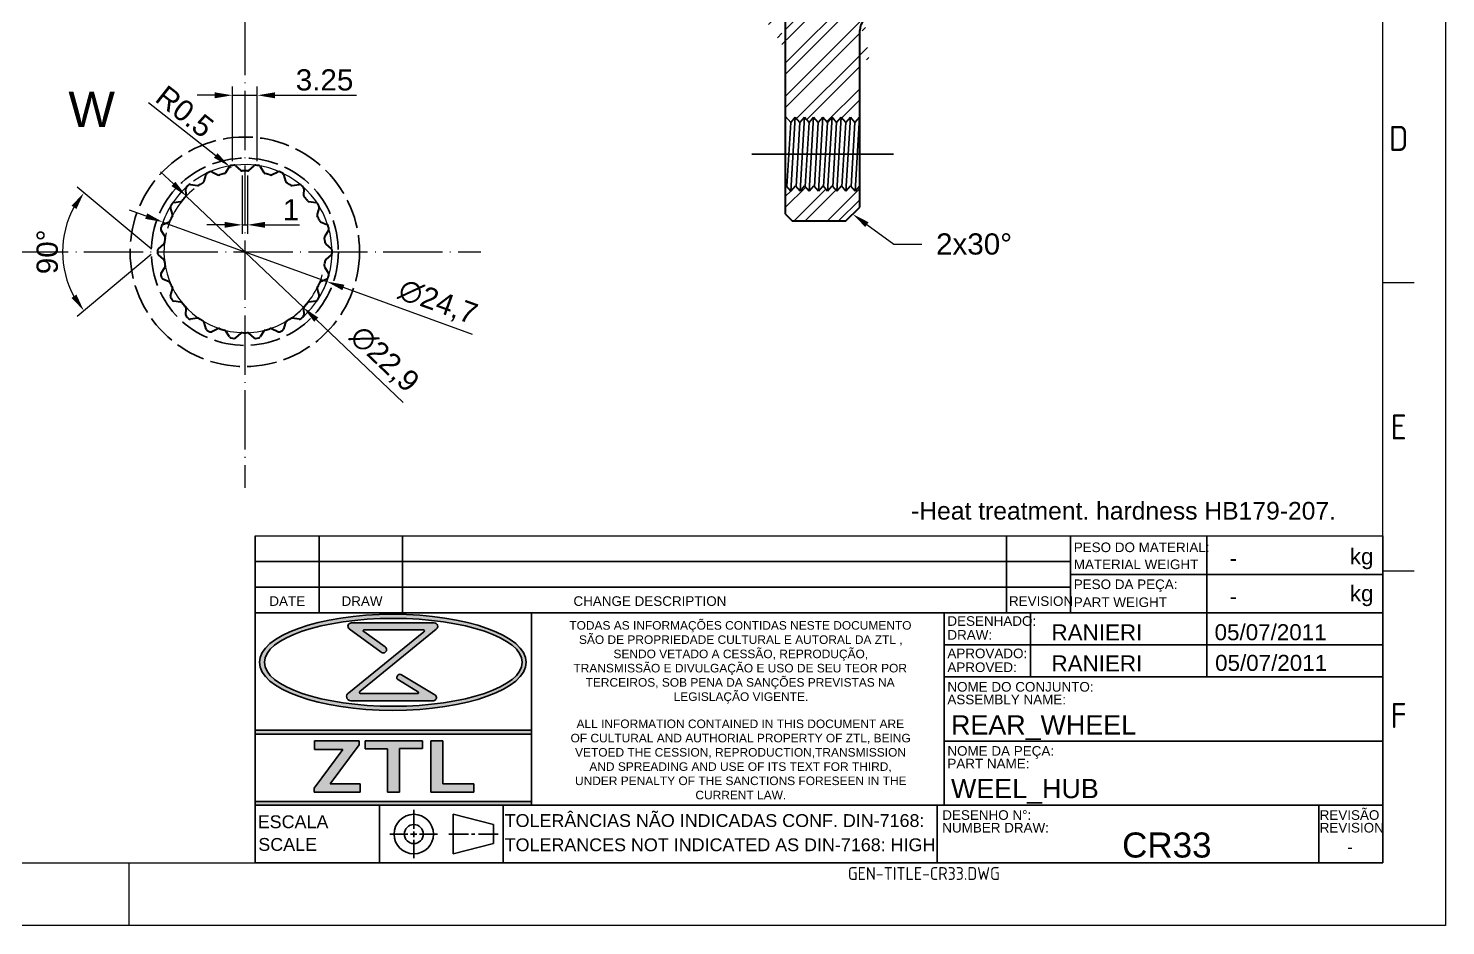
# Model space of a CAD drawing. Header units: millimetres. Extents: x 2626 to 2999, y 1108 to 1371.
# Drawn here: x 2798.1 to 2998.8, y 1107.7 to 1234.7 of the extents above; entities that cross this region are included whole.
import ezdxf
from ezdxf import colors
from ezdxf.entities.mleader import LeaderData, LeaderLine
from ezdxf.enums import TextEntityAlignment as Align
from ezdxf.math import Vec2, Vec3

# ---------------------------------------------------------------- set-up
doc = ezdxf.new("R2010")
doc.units = ezdxf.units.MM
for name, pattern in [('ACAD_ISO02W100', [15, 12, -3]), ('ACAD_ISO04W100', [30, 24, -3, 0, -3]), ('ACAD_ISO05W100', [33, 24, -3, 0, -3, 0, -3])]:
    doc.linetypes.add(name, pattern=pattern)
for name, color, linetype, lineweight in [('AM_0', 7, 'Continuous', 40), ('AM_4', 1, 'ACAD_ISO04W100', 25), ('AM_5', 3, 'Continuous', 25), ('AM_7', 4, 'Continuous', 35), ('AM_8', 40, 'ACAD_ISO02W100', 35), ('AM_BOR', 2, 'ACAD_ISO05W100', 35)]:
    doc.layers.add(name, color=color, linetype=linetype, lineweight=lineweight)
doc.styles.add('ACISOTS', font='isocp.shx', dxfattribs={"height": 1})
doc.styles.get("Standard").update_dxf_attribs({"font": 'arial.ttf'})
doc.dimstyles.new('ISO-25', dxfattribs={"dimtxt": 3, "dimasz": 2.5, "dimexe": 1.25, "dimexo": 0.625, "dimtad": 1, "dimtxsty": 'Standard', "dimcen": 2.5, "dimadec": 0, "dimazin": 0, "dimtfac": 1, "dimtmove": 0, "dimatfit": 3, "dimfxl": 1, "dimarcsym": 0})

# ---------------------------------------------------------------- blocks, each defined once
blk = doc.blocks.new('A3 ZTL')
for p, q in [((401.17, 9.78), (401.17, 280.82)), ((19.57, 9.78), (401.17, 9.78))]:
    blk.add_line(p, q)
at = {"layer": 'AM_BOR', "color": 135, "linetype": 'Continuous', "lineweight": 25}
for p, q in [((410.96, 290.61), (410.96, 0)), ((410.96, 0), (0, 0))]:
    blk.add_line(p, q, dxfattribs=at)
at = {"layer": 'AM_BOR', "color": 135, "lineweight": 25}
for p, q in [((406.07, 100.29), (401.17, 100.29)), ((406.07, 55.28), (401.17, 55.28)), ((205.48, 9.78), (205.48, 0))]:
    blk.add_line(p, q, dxfattribs=at)
at = {"layer": 'AM_BOR', "color": 135, "lineweight": 25, "style": 'ACISOTS'}
for s, p in [('D', (403.62, 122.8)), ('E', (403.62, 77.79)), ('F', (403.62, 32.78))]:
    blk.add_text(s, height=3.91, dxfattribs=at).set_placement(p, align=Align.MIDDLE)
blk = doc.blocks.new('*D36')
at = {"layer": 'AM_5', "color": 0, "lineweight": -2}
for p, q in [((2815.17, 1224.21), (2824.67, 1216.71)), ((2826.87, 1214.97), (2826.63, 1215.16))]:
    blk.add_line(p, q, dxfattribs=at)
at = {"layer": 'AM_5', "color": 0}
blk.add_solid([(2824.93, 1217.03), (2824.41, 1216.38), (2826.63, 1215.16)], dxfattribs=at)
at = {"layer": 'Defpoints', "color": 0}
for p in [(2826.63, 1215.16), (2826.87, 1214.97)]:
    blk.add_point(p, dxfattribs=at)
at = {"layer": 'AM_5', "color": 0, "insert": (2820.28, 1222.92), "char_height": 3, "attachment_point": 5, "rotation": 321.7106}
blk.add_mtext('R0.5', dxfattribs=at)
blk = doc.blocks.new('*D37')
at = {"layer": 'AM_5', "color": 0, "lineweight": -2}
for p, q in [((2828.42, 1213.89), (2828.42, 1205.64)), ((2829.16, 1213.89), (2829.16, 1205.64)), ((2825.92, 1206.89), (2823.42, 1206.89)), ((2828.42, 1206.89), (2829.16, 1206.89)), ((2831.66, 1206.89), (2836.51, 1206.89))]:
    blk.add_line(p, q, dxfattribs=at)
at = {"layer": 'AM_5', "color": 0}
for points in [[(2825.92, 1207.31), (2825.92, 1206.47), (2828.42, 1206.89)], [(2831.66, 1207.31), (2831.66, 1206.47), (2829.16, 1206.89)]]:
    blk.add_solid(points, dxfattribs=at)
at = {"layer": 'Defpoints', "color": 0}
for p in [(2828.42, 1214.52), (2829.16, 1214.52), (2829.16, 1206.89)]:
    blk.add_point(p, dxfattribs=at)
at = {"layer": 'AM_5', "color": 0, "insert": (2835.33, 1209.02), "char_height": 3, "attachment_point": 5}
blk.add_mtext('1', dxfattribs=at)
blk = doc.blocks.new('*D38')
at = {"layer": 'AM_5', "color": 0, "lineweight": -2}
for p, q in [((2827.03, 1215.92), (2827.03, 1226.48)), ((2830.55, 1215.92), (2830.55, 1226.48)), ((2824.53, 1225.23), (2822.03, 1225.23)), ((2827.03, 1225.23), (2830.55, 1225.23)), ((2833.05, 1225.23), (2844.61, 1225.23))]:
    blk.add_line(p, q, dxfattribs=at)
at = {"layer": 'AM_5', "color": 0}
for points in [[(2824.53, 1225.65), (2824.53, 1224.81), (2827.03, 1225.23)], [(2833.05, 1225.65), (2833.05, 1224.81), (2830.55, 1225.23)]]:
    blk.add_solid(points, dxfattribs=at)
at = {"layer": 'Defpoints', "color": 0}
for p in [(2830.55, 1225.23), (2827.03, 1215.3), (2830.55, 1215.3)]:
    blk.add_point(p, dxfattribs=at)
at = {"layer": 'AM_5', "color": 0, "insert": (2840.08, 1227.39), "char_height": 3, "attachment_point": 5}
blk.add_mtext('3.25', dxfattribs=at)
blk = doc.blocks.new('*D39')
at = {"layer": 'AM_5', "color": 0, "lineweight": -2}
for p, q in [((2815.54, 1203.48), (2805.04, 1212.23)), ((2815.54, 1202.67), (2805.04, 1193.92))]:
    blk.add_line(p, q, dxfattribs=at)
blk.add_arc((2816.02, 1203.07), 13.05, 151.1632, 208.8368, dxfattribs=at)
at = {"layer": 'AM_5', "color": 0}
for points in [[(2804.25, 1209.6), (2804.94, 1209.13), (2806, 1211.43)], [(2804.94, 1197.02), (2804.25, 1196.55), (2806, 1194.72)]]:
    blk.add_solid(points, dxfattribs=at)
at = {"layer": 'Defpoints', "color": 0}
for p in [(2803.32, 1206.07), (2816.55, 1203.51), (2816.55, 1202.64), (2817.3, 1204.14), (2817.3, 1202.01)]:
    blk.add_point(p, dxfattribs=at)
at = {"layer": 'AM_5', "color": 0, "insert": (2800.82, 1203.07), "char_height": 3, "attachment_point": 5, "rotation": 90}
blk.add_mtext('90%%d', dxfattribs=at)
blk = doc.blocks.new('*D40')
at = {"layer": 'AM_5', "color": 0, "lineweight": -2}
for p, q in [((2814.83, 1208.13), (2812.47, 1208.98)), ((2817.18, 1207.28), (2840.4, 1198.87)), ((2861.04, 1191.39), (2842.75, 1198.02))]:
    blk.add_line(p, q, dxfattribs=at)
blk.add_arc((2828.79, 1203.07), 12.35, 334.2912, 125.9364, dxfattribs=at)
at = {"layer": 'AM_5', "color": 0}
for points in [[(2814.97, 1208.52), (2814.68, 1207.74), (2817.18, 1207.28)], [(2842.89, 1198.41), (2842.61, 1197.63), (2840.4, 1198.87)]]:
    blk.add_solid(points, dxfattribs=at)
at = {"layer": 'Defpoints', "color": 0}
for p in [(2817.18, 1207.28), (2840.4, 1198.87)]:
    blk.add_point(p, dxfattribs=at)
at = {"layer": 'AM_5', "color": 0, "insert": (2856.09, 1195.82), "char_height": 3, "attachment_point": 5, "rotation": 340.0904}
blk.add_mtext('∅24,7', dxfattribs=at)
blk = doc.blocks.new('*D41')
at = {"layer": 'AM_5', "color": 0, "lineweight": -2}
for p, q in [((2818.68, 1212.68), (2816.86, 1214.41)), ((2820.49, 1210.96), (2837.09, 1195.19)), ((2851.23, 1181.75), (2838.9, 1193.47))]:
    blk.add_line(p, q, dxfattribs=at)
blk.add_arc((2828.79, 1203.07), 11.45, 166.308, 322.7191, dxfattribs=at)
at = {"layer": 'AM_5', "color": 0}
for points in [[(2818.96, 1212.99), (2818.39, 1212.38), (2820.49, 1210.96)], [(2839.19, 1193.77), (2838.61, 1193.16), (2837.09, 1195.19)]]:
    blk.add_solid(points, dxfattribs=at)
at = {"layer": 'Defpoints', "color": 0}
for p in [(2820.49, 1210.96), (2837.09, 1195.19)]:
    blk.add_point(p, dxfattribs=at)
at = {"layer": 'AM_5', "color": 0, "insert": (2848.47, 1187.79), "char_height": 3, "attachment_point": 5, "rotation": 316.4641}
blk.add_mtext('∅22,9', dxfattribs=at)
blk = doc.blocks.new('*D43')
at = {"layer": 'AM_5', "color": 0, "lineweight": -2}
blk.add_line((2692.8, 1225.54), (2683.52, 1216.25), dxfattribs=at)
blk.add_arc((2733.17, 1265.9), 68.97, 182.077, 222.923, dxfattribs=at)
at = {"layer": 'AM_5', "color": 0}
for points in [[(2663.83, 1263.39), (2664.66, 1263.41), (2664.2, 1265.9)], [(2682.96, 1219.22), (2682.36, 1218.64), (2684.4, 1217.13)]]:
    blk.add_solid(points, dxfattribs=at)
at = {"layer": 'Defpoints', "color": 0}
for p in [(2662.94, 1265.9), (2974.32, 1265.9), (2666.55, 1248.05), (2703.79, 1236.53), (2693.24, 1225.98)]:
    blk.add_point(p, dxfattribs=at)
at = {"layer": 'AM_5', "color": 0, "insert": (2671.44, 1240.33), "char_height": 3, "attachment_point": 5, "rotation": 292.5}
blk.add_mtext('45°', dxfattribs=at)
blk = doc.blocks.new('*D44')
at = {"layer": 'AM_5', "color": 0, "lineweight": -2}
for p, q in [((2662.31, 1265.9), (2653.08, 1265.9)), ((2733.17, 1191.14), (2733.17, 1185.82))]:
    blk.add_line(p, q, dxfattribs=at)
blk.add_arc((2733.17, 1265.9), 78.83, 181.8171, 268.1829, dxfattribs=at)
at = {"layer": 'AM_5', "color": 0}
for points in [[(2653.96, 1263.39), (2654.79, 1263.41), (2654.33, 1265.9)], [(2730.67, 1187.52), (2730.66, 1186.69), (2733.17, 1187.07)]]:
    blk.add_solid(points, dxfattribs=at)
at = {"layer": 'Defpoints', "color": 0}
for p in [(2733.17, 1340.04), (2662.94, 1265.9), (2974.32, 1265.9), (2664.9, 1226.48), (2733.17, 1191.76)]:
    blk.add_point(p, dxfattribs=at)
at = {"layer": 'AM_5', "color": 0, "insert": (2678.95, 1211.68), "char_height": 3, "attachment_point": 5, "rotation": 315}
blk.add_mtext('90°', dxfattribs=at)

msp = doc.modelspace()

# ---------------------------------------------------------------- hatches: boundary and pattern name
at = {"linetype": 'Continuous'}
h = msp.add_hatch(color=0, dxfattribs=at)
h.paths.add_polyline_path([(2869.402, 1135.355), (2830.246, 1135.355), (2830.246, 1134.807), (2869.402, 1134.807)])
h.paths.add_polyline_path([(2869.402, 1125.284), (2830.246, 1125.284), (2830.246, 1124.736), (2869.402, 1124.736)])
at = {"layer": 'AM_7'}
h = msp.add_hatch(dxfattribs=at)
h.set_pattern_fill('ANSI32', color=256, scale=0.35, style=0)
h.set_pattern_definition([(45, (-535.6003, 0), (-2.3573172, 2.3573172), []), (45, (-534.0288, 0), (-2.3573172, 2.3573172), [])])
h.paths.add_polyline_path([(2915.868, 1322.401), (2913.868, 1324.401), (2906.368, 1324.401), (2905.368, 1323.401), (2905.368, 1317.517), (2905.468, 1317.401), (2906.118, 1318.151), (2906.768, 1317.401), (2907.418, 1318.151), (2908.068, 1317.401), (2908.718, 1318.151), (2909.368, 1317.401), (2910.018, 1318.151), (2910.668, 1317.401), (2911.318, 1318.151), (2911.968, 1317.401), (2912.618, 1318.151), (2913.268, 1317.401), (2913.918, 1318.151), (2914.568, 1317.401), (2915.218, 1318.151), (2915.729, 1317.562), (2915.868, 1317.722)])
h.paths.add_polyline_path([(2915.868, 1312.001), (2915.704, 1311.812), (2915.193, 1312.401), (2914.543, 1311.651), (2913.893, 1312.401), (2913.243, 1311.651), (2912.593, 1312.401), (2911.943, 1311.651), (2911.293, 1312.401), (2910.643, 1311.651), (2909.993, 1312.401), (2909.343, 1311.651), (2908.693, 1312.401), (2908.043, 1311.651), (2907.393, 1312.401), (2906.743, 1311.651), (2906.093, 1312.401), (2905.368, 1311.565), (2905.368, 1295.134, -0.5479046), (2904.657, 1294.681), (2900.094, 1296.796), (2899.868, 1296.651), (2899.868, 1291.401, -0.4142136), (2899.368, 1290.901), (2899.368, 1285.901, -0.4142136), (2896.868, 1283.401), (2869.368, 1283.401), (2868.868, 1282.901), (2868.868, 1282.151), (2871.868, 1279.151), (2874.068, 1279.151, -0.1041293), (2874.368, 1278.851), (2875.868, 1277.351), (2912.868, 1277.351), (2913.868, 1278.351), (2913.868, 1287.651, -0.4142136), (2914.868, 1288.651), (2919.368, 1288.651), (2929.395, 1290.322), (2931.368, 1292.651), (2931.368, 1293.901), (2930.368, 1294.901), (2921.368, 1294.901, -0.4142136), (2920.868, 1295.401), (2917.868, 1295.401, -0.4142136), (2915.868, 1297.401)])
edge = h.paths.add_edge_path()
edge.add_line((2913.868, 1253.451), (2912.868, 1254.451))
edge.add_line((2912.868, 1254.451), (2875.868, 1254.451))
edge.add_line((2875.868, 1254.451), (2874.368, 1252.951))
edge.add_arc((2873.505, 1253.514), 1.03, 303.1105, 326.8895, ccw=False)
edge.add_line((2874.068, 1252.651), (2871.868, 1252.651))
edge.add_line((2871.868, 1252.651), (2868.868, 1249.651))
edge.add_line((2868.868, 1249.651), (2868.868, 1248.901))
edge.add_line((2868.868, 1248.901), (2869.368, 1248.401))
edge.add_line((2869.368, 1248.401), (2895.226, 1248.401))
edge.add_ellipse((2900.956, 1240.634), major_axis=(0, -10.499), ratio=0.8111111, start_angle=31.20215, end_angle=222.28534, ccw=False)
edge.add_line((2905.368, 1231.653), (2905.368, 1222.238))
edge.add_line((2905.368, 1222.238), (2906.093, 1221.401))
edge.add_line((2906.093, 1221.401), (2906.743, 1222.151))
edge.add_line((2906.743, 1222.151), (2907.393, 1221.401))
edge.add_line((2907.393, 1221.401), (2908.043, 1222.151))
edge.add_line((2908.043, 1222.151), (2908.693, 1221.401))
edge.add_line((2908.693, 1221.401), (2909.343, 1222.151))
edge.add_line((2909.343, 1222.151), (2909.993, 1221.401))
edge.add_line((2909.993, 1221.401), (2910.643, 1222.151))
edge.add_line((2910.643, 1222.151), (2911.293, 1221.401))
edge.add_line((2911.293, 1221.401), (2911.943, 1222.151))
edge.add_line((2911.943, 1222.151), (2912.593, 1221.401))
edge.add_line((2912.593, 1221.401), (2913.243, 1222.151))
edge.add_line((2913.243, 1222.151), (2913.893, 1221.401))
edge.add_line((2913.893, 1221.401), (2914.543, 1222.151))
edge.add_line((2914.543, 1222.151), (2915.193, 1221.401))
edge.add_line((2915.193, 1221.401), (2915.868, 1222.18))
edge.add_line((2915.868, 1222.18), (2915.868, 1230.591))
edge.add_ellipse((2921.368, 1236.901), major_axis=(-10.499, 0), ratio=0.7055556, start_angle=302.46743, end_angle=418.40968, ccw=False)
edge.add_line((2915.731, 1243.151), (2914.868, 1243.151))
edge.add_arc((2914.868, 1244.151), 1, 180, 270, ccw=False)
edge.add_line((2913.868, 1244.151), (2913.868, 1253.451))
edge = h.paths.add_edge_path(flags=17)
edge.add_ellipse((2900.956, 1240.634), major_axis=(0, -10.499), ratio=0.8111111, start_angle=31.20215, end_angle=222.28534)
edge.add_line((2895.226, 1248.401), (2896.868, 1248.401))
edge.add_arc((2896.868, 1245.901), 2.5, 0, 90, ccw=False)
edge.add_line((2899.368, 1245.901), (2899.368, 1240.901))
edge.add_arc((2899.368, 1240.401), 0.5, 0, 90, ccw=False)
edge.add_line((2899.868, 1240.401), (2899.868, 1235.151))
edge.add_line((2899.868, 1235.151), (2900.094, 1235.006))
edge.add_line((2900.094, 1235.006), (2904.657, 1237.122))
edge.add_arc((2904.868, 1236.668), 0.5, 0, 114.87415, ccw=False)
edge.add_line((2905.368, 1236.668), (2905.368, 1231.653))
edge = h.paths.add_edge_path()
edge.add_line((2929.395, 1241.48), (2919.368, 1243.151))
edge.add_line((2919.368, 1243.151), (2915.731, 1243.151))
edge.add_ellipse((2921.368, 1236.901), major_axis=(-10.499, 0), ratio=0.7055556, start_angle=302.46743, end_angle=418.40968)
edge.add_line((2915.868, 1230.591), (2915.868, 1234.401))
edge.add_arc((2917.868, 1234.401), 2, 90, 180, ccw=False)
edge.add_line((2917.868, 1236.401), (2920.868, 1236.401))
edge.add_arc((2921.368, 1236.401), 0.5, 90, 180, ccw=False)
edge.add_line((2921.368, 1236.901), (2930.368, 1236.901))
edge.add_line((2930.368, 1236.901), (2931.368, 1237.901))
edge.add_line((2931.368, 1237.901), (2931.368, 1239.151))
edge.add_line((2931.368, 1239.151), (2929.395, 1241.48))
h.paths.add_polyline_path([(2915.868, 1209.401), (2915.868, 1212.401), (2915.218, 1211.651), (2914.568, 1212.401), (2913.918, 1211.651), (2913.268, 1212.401), (2912.618, 1211.651), (2911.968, 1212.401), (2911.318, 1211.651), (2910.668, 1212.401), (2910.018, 1211.651), (2909.368, 1212.401), (2908.718, 1211.651), (2908.068, 1212.401), (2907.418, 1211.651), (2906.768, 1212.401), (2906.118, 1211.651), (2905.468, 1212.401), (2905.368, 1212.286), (2905.368, 1208.401), (2906.368, 1207.401), (2913.868, 1207.401)])
at = {"layer": 'AM_8', "linetype": 'Continuous'}
h = msp.add_hatch(color=0, dxfattribs=at)
edge = h.paths.add_edge_path()
edge.add_ellipse((2849.754, 1144.963), major_axis=(18.891, 0), ratio=0.3599074, start_angle=191.45916, end_angle=452.8175)
edge.add_ellipse((2849.754, 1144.963), major_axis=(18.891, 0), ratio=0.3599074, start_angle=92.8175, end_angle=191.45916)
edge = h.paths.add_edge_path(flags=16)
edge.add_ellipse((2849.813, 1144.963), major_axis=(18.25, 0), ratio=0.3406642, start_angle=93.06698, end_angle=371.45916)
edge.add_ellipse((2849.813, 1144.963), major_axis=(18.25, 0), ratio=0.3406642, start_angle=11.45916, end_angle=93.06698)
h = msp.add_hatch(color=0, dxfattribs=at)
edge = h.paths.add_edge_path()
edge.add_line((2854.157, 1149.271), (2843.523, 1140.659))
edge.add_arc((2843.807, 1140.129), 0.601, 118.14094, 270)
edge.add_line((2843.807, 1139.528), (2855.501, 1139.528))
edge.add_arc((2855.486, 1139.971), 0.443, 271.96853, 418.91083)
edge.add_line((2855.715, 1140.35), (2850.979, 1143.206))
edge.add_arc((2850.755, 1142.838), 0.431, 58.66819, 238.80525)
edge.add_line((2850.532, 1142.469), (2853.361, 1140.756))
edge.add_arc((2853.298, 1140.667), 0.109, -90, 54.65447, ccw=False)
edge.add_line((2853.298, 1140.559), (2845.148, 1140.559))
edge.add_arc((2845.172, 1140.708), 0.151, 129.23635, 260.82262, ccw=False)
edge.add_line((2845.076, 1140.825), (2855.903, 1149.667))
edge.add_arc((2855.62, 1150.055), 0.48, 306.0702, 450)
edge.add_line((2855.62, 1150.535), (2843.88, 1150.535))
edge.add_arc((2843.862, 1150.07), 0.465, 87.72721, 233.74708)
edge.add_line((2843.587, 1149.695), (2848.096, 1146.388))
edge.add_arc((2848.387, 1146.767), 0.478, 232.47139, 414.7334)
edge.add_line((2848.663, 1147.157), (2845.625, 1149.306))
edge.add_arc((2845.685, 1149.422), 0.131, 90, 242.52347, ccw=False)
edge.add_line((2845.685, 1149.552), (2854.082, 1149.552))
edge.add_arc((2854.056, 1149.395), 0.16, -50.99642, 80.76554, ccw=False)
for points in [[(2838.593, 1127.142), (2838.593, 1126.598), (2845.121, 1126.598), (2845.121, 1127.746), (2840.89, 1127.746), (2845, 1133.305), (2845, 1133.848), (2838.653, 1133.848), (2838.653, 1132.64), (2842.673, 1132.64)], [(2845.846, 1132.7), (2848.99, 1132.7), (2848.99, 1126.598), (2850.712, 1126.598), (2850.712, 1132.761), (2853.946, 1132.761), (2853.946, 1133.848), (2845.846, 1133.848)], [(2861.2, 1126.568), (2861.2, 1127.746), (2856.817, 1127.746), (2856.817, 1133.848), (2855.125, 1133.848), (2855.125, 1126.568)]]:
    msp.add_hatch(color=0, dxfattribs=at).paths.add_polyline_path(points)

# ---------------------------------------------------------------- linework, layer by layer
at = {"linetype": 'Continuous'}
msp.add_line((2830.246, 1162.851), (2989.966, 1162.851), dxfattribs=at)
at = {"layer": 'AM_0'}
for p, q in [((2905.368, 1208.401), (2905.368, 1236.668)), ((2915.868, 1209.401), (2915.868, 1234.401)), ((2824.101, 1214.391), (2824.987, 1213.966)), ((2826.098, 1214.292), (2826.613, 1215.128)), ((2827.479, 1215.253), (2828.209, 1214.596)), ((2829.367, 1214.596), (2830.097, 1215.253)), ((2830.963, 1215.128), (2831.478, 1214.292)), ((2832.589, 1213.966), (2833.475, 1214.391)), ((2821.103, 1212.612), (2822.072, 1212.454)), ((2823.046, 1213.08), (2823.305, 1214.027)), ((2834.271, 1214.027), (2834.53, 1213.08)), ((2835.504, 1212.454), (2836.473, 1212.612)), ((2820.46, 1211.057), (2820.442, 1212.039)), ((2837.134, 1212.039), (2837.116, 1211.057)), ((2818.549, 1208.387), (2818.254, 1209.324)), ((2818.727, 1210.06), (2819.702, 1210.182)), ((2837.874, 1210.182), (2838.849, 1210.06)), ((2839.322, 1209.324), (2839.027, 1208.387)), ((2905.368, 1208.401), (2906.368, 1207.401)), ((2913.868, 1207.401), (2915.868, 1209.401)), ((2817.167, 1206.943), (2818.068, 1207.334)), ((2839.508, 1207.334), (2840.409, 1206.943)), ((2913.868, 1207.401), (2906.368, 1207.401)), ((2817.467, 1205.287), (2816.92, 1206.103)), ((2840.656, 1206.103), (2840.109, 1205.287)), ((2816.548, 1203.512), (2817.302, 1204.141)), ((2817.302, 1202.008), (2816.548, 1202.637)), ((2840.274, 1204.141), (2841.028, 1203.512)), ((2841.028, 1202.637), (2840.274, 1202.008)), ((2816.92, 1200.046), (2817.467, 1200.862)), ((2840.109, 1200.862), (2840.656, 1200.046)), ((2818.068, 1198.815), (2817.167, 1199.206)), ((2840.409, 1199.206), (2839.508, 1198.815)), ((2818.254, 1196.825), (2818.549, 1197.762)), ((2839.027, 1197.762), (2839.322, 1196.825)), ((2819.702, 1195.968), (2818.727, 1196.089)), ((2820.442, 1194.111), (2820.46, 1195.093)), ((2837.116, 1195.093), (2837.134, 1194.111)), ((2838.849, 1196.089), (2837.874, 1195.968)), ((2822.072, 1193.696), (2821.103, 1193.538)), ((2823.305, 1192.122), (2823.046, 1193.07)), ((2834.53, 1193.07), (2834.271, 1192.122)), ((2836.473, 1193.538), (2835.504, 1193.696)), ((2824.987, 1192.184), (2824.101, 1191.759)), ((2826.613, 1191.021), (2826.098, 1191.857)), ((2828.209, 1191.554), (2827.479, 1190.897)), ((2830.097, 1190.897), (2829.367, 1191.554)), ((2831.478, 1191.857), (2830.963, 1191.021)), ((2833.475, 1191.759), (2832.589, 1192.184))]:
    msp.add_line(p, q, dxfattribs=at)
for centre, radius, start, end in [((2917.868, 1234.401), 2, 90, 180), ((2828.788, 1203.075), 12.35, 113.56061, 115.5303), ((2823.971, 1214.12), 0.3, 64.37642, 113.56061), ((2826.868, 1214.971), 0.3, 99.16666, 148.35085), ((2828.788, 1203.075), 12.35, 97.19697, 99.16666), ((2827.278, 1215.03), 0.3, 48.01279, 97.19697), ((2828.41, 1214.819), 0.3, 228.01279, 271.84411), ((2828.788, 1203.075), 11.45, 88.15589, 91.84411), ((2829.166, 1214.819), 0.3, 268.15589, 311.98721), ((2830.298, 1215.03), 0.3, 82.80303, 131.98721), ((2828.788, 1203.075), 12.35, 80.83334, 82.80303), ((2830.708, 1214.971), 0.3, 31.64915, 80.83334), ((2833.605, 1214.12), 0.3, 66.43939, 115.62358), ((2828.788, 1203.075), 12.35, 64.4697, 66.43939), ((2828.788, 1203.075), 12.35, 129.92425, 131.89394), ((2821.055, 1212.316), 0.3, 80.74006, 129.92425), ((2822.121, 1212.75), 0.3, 260.74006, 304.57138), ((2828.788, 1203.075), 11.45, 120.88316, 124.57138), ((2822.757, 1213.159), 0.3, 300.88316, 344.71449), ((2823.595, 1213.948), 0.3, 115.5303, 164.71449), ((2825.117, 1214.236), 0.3, 244.37642, 288.20775), ((2828.788, 1203.075), 11.45, 104.51953, 108.20775), ((2825.842, 1214.449), 0.3, 284.51953, 328.35085), ((2831.734, 1214.449), 0.3, 211.64915, 255.48047), ((2828.788, 1203.075), 11.45, 71.79225, 75.48047), ((2832.459, 1214.236), 0.3, 251.79225, 295.62358), ((2833.981, 1213.948), 0.3, 15.28551, 64.4697), ((2834.819, 1213.159), 0.3, 195.28551, 239.11684), ((2828.788, 1203.075), 11.45, 55.42862, 59.11684), ((2835.455, 1212.75), 0.3, 235.42862, 279.25994), ((2836.521, 1212.316), 0.3, 50.07575, 99.25994), ((2828.788, 1203.075), 12.35, 48.10606, 50.07575), ((2828.788, 1203.075), 11.45, 137.2468, 140.93502), ((2820.16, 1211.051), 0.3, 317.2468, 1.07812), ((2820.742, 1212.045), 0.3, 131.89394, 181.07812), ((2836.834, 1212.045), 0.3, 358.92188, 48.10606), ((2837.416, 1211.051), 0.3, 178.92188, 222.7532), ((2828.788, 1203.075), 11.45, 39.06498, 42.7532), ((2818.54, 1209.414), 0.3, 148.25757, 197.44176), ((2828.788, 1203.075), 12.35, 146.28788, 148.25757), ((2818.764, 1209.763), 0.3, 97.1037, 146.28788), ((2818.262, 1208.297), 0.3, 333.61044, 17.44176), ((2819.665, 1210.48), 0.3, 277.1037, 320.93502), ((2837.911, 1210.48), 0.3, 219.06498, 262.8963), ((2838.812, 1209.763), 0.3, 33.71212, 82.8963), ((2839.314, 1208.297), 0.3, 162.55824, 206.38956), ((2828.788, 1203.075), 12.35, 31.74243, 33.71212), ((2839.036, 1209.414), 0.3, 342.55824, 31.74243), ((2817.169, 1206.27), 0.3, 164.62121, 213.80539), ((2828.788, 1203.075), 12.35, 162.65152, 164.62121), ((2817.286, 1206.668), 0.3, 113.46733, 162.65152), ((2817.948, 1207.609), 0.3, 293.46733, 337.29865), ((2828.788, 1203.075), 11.45, 153.61044, 157.29865), ((2828.788, 1203.075), 11.45, 22.70135, 26.38956), ((2839.628, 1207.609), 0.3, 202.70135, 246.53267), ((2840.29, 1206.668), 0.3, 17.34848, 66.53267), ((2828.788, 1203.075), 12.35, 15.37879, 17.34848), ((2840.407, 1206.27), 0.3, 326.19461, 15.37879), ((2817.11, 1204.372), 0.3, 309.83097, 353.66229), ((2828.788, 1203.075), 11.45, 169.97407, 173.66229), ((2817.217, 1205.12), 0.3, 349.97407, 33.80539), ((2840.359, 1205.12), 0.3, 146.19461, 190.02593), ((2828.788, 1203.075), 11.45, 6.33771, 10.02593), ((2840.466, 1204.372), 0.3, 186.33771, 230.16903), ((2828.788, 1203.075), 12.35, 179.01516, 180.98484), ((2816.74, 1203.282), 0.3, 129.83097, 179.01516), ((2816.74, 1202.868), 0.3, 180.98484, 230.16903), ((2840.836, 1203.282), 0.3, 0.98484, 50.16903), ((2840.836, 1202.868), 0.3, 309.83097, 359.01516), ((2828.788, 1203.075), 12.35, 359.01516, 0.98484), ((2817.11, 1201.778), 0.3, 6.33771, 50.16903), ((2828.788, 1203.075), 11.45, 186.33771, 190.02593), ((2817.217, 1201.029), 0.3, 326.19461, 10.02593), ((2840.359, 1201.029), 0.3, 169.97407, 213.80539), ((2828.788, 1203.075), 11.45, 349.97407, 353.66229), ((2840.466, 1201.778), 0.3, 129.83097, 173.66229), ((2817.169, 1199.879), 0.3, 146.19461, 195.37879), ((2828.788, 1203.075), 12.35, 195.37879, 197.34848), ((2817.286, 1199.482), 0.3, 197.34848, 246.53267), ((2817.948, 1198.54), 0.3, 22.70135, 66.53267), ((2828.788, 1203.075), 11.45, 202.70135, 206.38956), ((2828.788, 1203.075), 11.45, 333.61044, 337.29865), ((2839.628, 1198.54), 0.3, 113.46733, 157.29865), ((2840.29, 1199.482), 0.3, 293.46733, 342.65152), ((2828.788, 1203.075), 12.35, 342.65152, 344.62121), ((2840.407, 1199.879), 0.3, 344.62121, 33.80539), ((2818.54, 1196.735), 0.3, 162.55824, 211.74243), ((2828.788, 1203.075), 12.35, 211.74243, 213.71212), ((2818.262, 1197.852), 0.3, 342.55824, 26.38956), ((2839.314, 1197.852), 0.3, 153.61044, 197.44176), ((2828.788, 1203.075), 12.35, 326.28788, 328.25757), ((2839.036, 1196.735), 0.3, 328.25757, 17.44176), ((2818.764, 1196.387), 0.3, 213.71212, 262.8963), ((2819.665, 1195.67), 0.3, 39.06498, 82.8963), ((2828.788, 1203.075), 11.45, 219.06498, 222.7532), ((2820.16, 1195.098), 0.3, 358.92188, 42.7532), ((2837.416, 1195.098), 0.3, 137.2468, 181.07812), ((2828.788, 1203.075), 11.45, 317.2468, 320.93502), ((2837.911, 1195.67), 0.3, 97.1037, 140.93502), ((2838.812, 1196.387), 0.3, 277.1037, 326.28788), ((2820.742, 1194.105), 0.3, 178.92188, 228.10606), ((2828.788, 1203.075), 12.35, 228.10606, 230.07575), ((2821.055, 1193.834), 0.3, 230.07575, 279.25994), ((2822.121, 1193.4), 0.3, 55.42862, 99.25994), ((2828.788, 1203.075), 11.45, 235.42862, 239.11684), ((2822.757, 1192.991), 0.3, 15.28551, 59.11684), ((2834.819, 1192.991), 0.3, 120.88316, 164.71449), ((2828.788, 1203.075), 11.45, 300.88316, 304.57138), ((2835.455, 1193.4), 0.3, 80.74006, 124.57138), ((2836.521, 1193.834), 0.3, 260.74006, 309.92425), ((2828.788, 1203.075), 12.35, 309.92425, 311.89394), ((2836.834, 1194.105), 0.3, 311.89394, 1.07812), ((2823.595, 1192.201), 0.3, 195.28551, 244.4697), ((2828.788, 1203.075), 12.35, 244.4697, 246.43939), ((2823.971, 1192.029), 0.3, 246.43939, 295.62358), ((2825.117, 1191.913), 0.3, 71.79225, 115.62358), ((2828.788, 1203.075), 11.45, 251.79225, 255.48047), ((2825.842, 1191.7), 0.3, 31.64915, 75.48047), ((2826.868, 1191.179), 0.3, 211.64915, 260.83334), ((2828.788, 1203.075), 12.35, 260.83334, 262.80303), ((2827.278, 1191.12), 0.3, 262.80303, 311.98721), ((2828.41, 1191.331), 0.3, 88.15589, 131.98721), ((2828.788, 1203.075), 11.45, 268.15589, 271.84411), ((2829.166, 1191.331), 0.3, 48.01279, 91.84411), ((2830.298, 1191.12), 0.3, 228.01279, 277.19697), ((2828.788, 1203.075), 12.35, 277.19697, 279.16666), ((2830.708, 1191.179), 0.3, 279.16666, 328.35085), ((2831.734, 1191.7), 0.3, 104.51953, 148.35085), ((2828.788, 1203.075), 11.45, 284.51953, 288.20775), ((2832.459, 1191.913), 0.3, 64.37642, 108.20775), ((2833.605, 1192.029), 0.3, 244.37642, 293.56061), ((2828.788, 1203.075), 12.35, 293.56061, 295.5303), ((2833.981, 1192.201), 0.3, 295.5303, 344.71449)]:
    msp.add_arc(centre, radius, start, end, dxfattribs=at)
at = {"layer": 'AM_4', "color": 1, "ltscale": 0.35}
msp.add_line((2828.788, 1236.48), (2828.788, 1169.67), dxfattribs=at)
at = {"layer": 'AM_4', "linetype": 'ACAD_ISO04W100', "ltscale": 0.35}
msp.add_line((2795.383, 1203.075), (2862.193, 1203.075), dxfattribs=at)
at = {"layer": 'AM_5'}
msp.add_line((2828.788, 1203.075), (2828.788, 1203.075), dxfattribs=at)
for radius, start, end in [(12.35, 128.83595, 163.18048), (11.45, 128.83595, 163.18048), (11.45, 309.05884, 343.40336), (12.35, 309.05884, 343.40336)]:
    msp.add_arc((2828.788, 1203.075), radius, start, end, dxfattribs=at)
at = {"layer": 'AM_7'}
for p, q in [((2906.093, 1221.401), (2905.368, 1222.238)), ((2906.093, 1221.401), (2905.551, 1212.305)), ((2906.093, 1221.401), (2906.743, 1222.151)), ((2906.743, 1222.151), (2906.118, 1211.651)), ((2906.743, 1222.151), (2907.393, 1221.401)), ((2907.393, 1221.401), (2906.851, 1212.305)), ((2907.393, 1221.401), (2908.043, 1222.151)), ((2908.043, 1222.151), (2907.418, 1211.651)), ((2908.693, 1221.401), (2908.043, 1222.151)), ((2908.693, 1221.401), (2908.151, 1212.305)), ((2908.693, 1221.401), (2909.343, 1222.151)), ((2909.343, 1222.151), (2908.718, 1211.651)), ((2909.993, 1221.401), (2909.343, 1222.151)), ((2909.993, 1221.401), (2909.451, 1212.305)), ((2909.993, 1221.401), (2910.643, 1222.151)), ((2910.643, 1222.151), (2910.018, 1211.651)), ((2911.293, 1221.401), (2910.643, 1222.151)), ((2911.293, 1221.401), (2910.751, 1212.305)), ((2911.293, 1221.401), (2911.943, 1222.151)), ((2911.943, 1222.151), (2911.318, 1211.651)), ((2912.593, 1221.401), (2911.943, 1222.151)), ((2912.593, 1221.401), (2912.051, 1212.305)), ((2912.593, 1221.401), (2913.243, 1222.151)), ((2913.243, 1222.151), (2912.618, 1211.651)), ((2913.893, 1221.401), (2913.243, 1222.151)), ((2913.893, 1221.401), (2913.351, 1212.305)), ((2913.893, 1221.401), (2914.543, 1222.151)), ((2914.543, 1222.151), (2913.918, 1211.651)), ((2915.193, 1221.401), (2914.543, 1222.151)), ((2915.193, 1221.401), (2914.651, 1212.305)), ((2915.193, 1221.401), (2915.843, 1222.151)), ((2915.843, 1222.151), (2915.218, 1211.651)), ((2915.868, 1222.122), (2915.843, 1222.151)), ((2905.468, 1212.401), (2905.368, 1212.286)), ((2905.468, 1212.401), (2906.118, 1211.651)), ((2906.118, 1211.651), (2906.768, 1212.401)), ((2906.768, 1212.401), (2907.418, 1211.651)), ((2908.068, 1212.401), (2907.418, 1211.651)), ((2908.068, 1212.401), (2908.718, 1211.651)), ((2909.368, 1212.401), (2908.718, 1211.651)), ((2909.368, 1212.401), (2910.018, 1211.651)), ((2910.668, 1212.401), (2910.018, 1211.651)), ((2910.668, 1212.401), (2911.318, 1211.651)), ((2911.968, 1212.401), (2911.318, 1211.651)), ((2911.968, 1212.401), (2912.618, 1211.651)), ((2913.268, 1212.401), (2912.618, 1211.651)), ((2913.268, 1212.401), (2913.918, 1211.651)), ((2914.568, 1212.401), (2913.918, 1211.651)), ((2914.568, 1212.401), (2915.218, 1211.651)), ((2915.868, 1212.401), (2915.218, 1211.651))]:
    msp.add_line(p, q, dxfattribs=at)
at = {"layer": 'AM_7', "ltscale": 0.35}
msp.add_line((2920.655, 1216.901), (2900.58, 1216.901), dxfattribs=at)
at = {"layer": 'AM_8', "color": 0, "linetype": 'Continuous'}
for p, q in [((2830.246, 1162.851), (2830.246, 1116.568)), ((2839.321, 1162.851), (2839.321, 1151.961)), ((2851.118, 1162.851), (2851.118, 1151.961)), ((2936.648, 1162.851), (2936.648, 1151.961)), ((2945.723, 1151.961), (2945.723, 1162.851)), ((2965.009, 1162.851), (2965.009, 1157.406)), ((2989.966, 1116.568), (2989.966, 1162.851)), ((2945.723, 1159.221), (2830.246, 1159.221)), ((2945.723, 1157.406), (2989.966, 1157.406)), ((2965.009, 1157.406), (2965.009, 1151.961)), ((2830.246, 1155.591), (2945.723, 1155.591)), ((2830.246, 1151.961), (2926.441, 1151.961)), ((2843.88, 1150.535), (2855.62, 1150.535)), ((2869.402, 1151.961), (2869.402, 1124.736)), ((2926.441, 1151.961), (2989.966, 1151.961)), ((2927.826, 1151.961), (2927.826, 1134.718)), ((2940.053, 1151.961), (2940.053, 1142.886)), ((2965.009, 1151.961), (2965.009, 1142.886)), ((2927.826, 1147.423), (2989.966, 1147.423)), ((2927.826, 1142.886), (2989.966, 1142.886)), ((2830.246, 1135.355), (2869.402, 1135.355)), ((2869.402, 1134.807), (2830.246, 1134.807)), ((2927.826, 1134.718), (2927.826, 1124.736)), ((2838.593, 1127.142), (2842.673, 1132.64)), ((2838.653, 1132.64), (2838.653, 1133.848)), ((2838.653, 1133.848), (2845, 1133.848)), ((2842.673, 1132.64), (2838.653, 1132.64)), ((2845, 1133.305), (2840.89, 1127.746)), ((2845, 1133.848), (2845, 1133.305)), ((2845.846, 1132.7), (2845.846, 1133.848)), ((2845.846, 1133.848), (2853.946, 1133.848)), ((2848.99, 1132.7), (2845.846, 1132.7)), ((2848.99, 1126.598), (2848.99, 1132.7)), ((2850.712, 1132.761), (2850.712, 1126.598)), ((2853.946, 1132.761), (2850.712, 1132.761)), ((2853.946, 1133.848), (2853.946, 1132.761)), ((2855.125, 1126.568), (2855.125, 1133.848)), ((2855.125, 1133.848), (2856.817, 1133.848)), ((2856.817, 1133.848), (2856.817, 1127.746)), ((2927.826, 1133.811), (2989.966, 1133.811)), ((2838.593, 1126.598), (2838.593, 1127.142)), ((2845.121, 1126.598), (2838.593, 1126.598)), ((2840.89, 1127.746), (2845.121, 1127.746)), ((2845.121, 1127.746), (2845.121, 1126.598)), ((2850.712, 1126.598), (2848.99, 1126.598)), ((2861.2, 1126.568), (2855.125, 1126.568)), ((2856.817, 1127.746), (2861.2, 1127.746)), ((2861.2, 1127.746), (2861.2, 1126.568)), ((2830.246, 1125.284), (2869.402, 1125.284)), ((2830.246, 1124.736), (2856.097, 1124.736)), ((2926.441, 1124.736), (2830.246, 1124.736)), ((2870.504, 1124.736), (2830.246, 1124.736)), ((2847.882, 1124.736), (2847.882, 1116.568)), ((2852.718, 1124.081), (2852.718, 1121.388)), ((2865.358, 1124.736), (2865.358, 1116.568)), ((2926.441, 1124.736), (2980.891, 1124.736)), ((2926.819, 1116.568), (2926.819, 1124.736)), ((2989.966, 1124.736), (2980.891, 1124.736)), ((2980.891, 1124.736), (2980.891, 1116.568)), ((2864, 1121.998), (2858.291, 1123.446)), ((2858.291, 1123.446), (2858.291, 1117.858)), ((2864, 1121.998), (2864, 1119.306)), ((2849.306, 1120.652), (2851.868, 1120.652)), ((2852.256, 1120.652), (2853.158, 1120.652)), ((2852.718, 1121.014), (2852.718, 1120.209)), ((2853.505, 1120.652), (2856.051, 1120.652)), ((2857.669, 1120.652), (2860.476, 1120.652)), ((2860.908, 1120.652), (2861.36, 1120.652)), ((2861.882, 1120.652), (2864.662, 1120.652)), ((2852.718, 1119.849), (2852.718, 1117.223)), ((2864, 1119.306), (2858.291, 1117.858)), ((2830.246, 1116.568), (2989.966, 1116.568))]:
    msp.add_line(p, q, dxfattribs=at)
msp.add_lwpolyline([(2843.88, 1150.535), (2855.62, 1150.535, -0.7260746), (2855.903, 1149.667), (2845.076, 1140.825, 0.646844), (2845.148, 1140.559), (2853.298, 1140.559, 0.7309147), (2853.361, 1140.756), (2850.532, 1142.469, -1.0011968), (2850.979, 1143.206), (2855.715, 1140.35, -0.7463434), (2855.501, 1139.528), (2843.807, 1139.528, -0.7802957), (2843.523, 1140.659), (2854.157, 1149.271, 0.6479319), (2854.082, 1149.552), (2845.685, 1149.552, 0.7849705), (2845.625, 1149.306), (2848.663, 1147.157, -1.0199372), (2848.096, 1146.388), (2843.587, 1149.695, -0.7400952), (2843.88, 1150.535, -0.2577936)], format="xyb", dxfattribs=at)
at = {"layer": 'AM_8', "ltscale": 0.35}
for radius in [16.25, 13.25]:
    msp.add_circle((2828.788, 1203.075), radius, dxfattribs=at)
at = {"layer": 'AM_8', "color": 0, "linetype": 'Continuous'}
for radius in [2.794, 1.346]:
    msp.add_circle((2852.718, 1120.652), radius, dxfattribs=at)
for centre, major_axis, ratio in [((2849.754, 1144.963), (-18.891, 0), 0.3599074), ((2849.813, 1144.963), (-18.25, 0), 0.3406642)]:
    msp.add_ellipse(centre, major_axis=major_axis, ratio=ratio, dxfattribs=at)

# ---------------------------------------------------------------- block references
at = {"linetype": 'ByBlock', "lineweight": 0, "xscale": 0.9075000000000002, "yscale": 0.9075000000000002, "zscale": 0.9075000000000002}
msp.add_blockref('A3 ZTL', (2625.9, 1107.689), dxfattribs=at)

# ---------------------------------------------------------------- texts
at = {"insert": (2923.138, 1167.665), "char_height": 2.5, "width": 61.35624, "attachment_point": 1}
msp.add_mtext('-Heat treatment. hardness HB179-207.', dxfattribs=at)
at = {"color": 0, "linetype": 'Continuous', "char_height": 1.21, "attachment_point": 1}
for s, insert in [('\\pi-0.030453;TODAS AS INFORMAÇÕES CONTIDAS NESTE DOCUMENTO \\P\\pi1.3368;SÃO DE PROPRIEDADE CULTURAL E AUTORAL DA ZTL , \\P\\pi6.2214;SENDO VETADO A CESSÃO, REPRODUÇÃO, \\P\\pi0.5502;TRANSMISSÃO E DIVULGAÇÃO E USO DE SEU TEOR POR \\P\\pi2.2748;TERCEIROS, SOB PENA DA SANÇÕES PREVISTAS NA \\P\\pi14.743;LEGISLAÇÃO VIGENTE.', (2874.772, 1150.795)), ('\\pi0.99054;ALL INFORMATION CONTAINED IN THIS DOCUMENT ARE \\P\\pi0.14494;OF CULTURAL AND AUTHORIAL PROPERTY OF ZTL, BEING  \\P\\pi0.78254;VETOED THE CESSION, REPRODUCTION,TRANSMISSION \\P\\pi2.8043;AND SPREADING AND USE OF ITS TEXT FOR THIRD, \\P\\pi0.77387;UNDER PENALTY OF THE SANCTIONS FORESEEN IN THE \\P\\pi17.825;CURRENT LAW.', (2874.772, 1136.862))]:
    msp.add_mtext_dynamic_manual_height_columns(s, width=48.28462, gutter_width=12.5, heights=[0], dxfattribs=dict(at, insert=insert))
at = {"layer": 'AM_5', "insert": (2803.803, 1225.737), "char_height": 5, "attachment_point": 1}
msp.add_mtext_dynamic_manual_height_columns('W', width=12.46166, gutter_width=12.5, heights=[0], dxfattribs=at)
at = {"layer": 'AM_8', "color": 0, "linetype": 'Continuous'}
for s, height, p in [('PESO DO MATERIAL:', 1.36125, (2946.18, 1160.562)), ('kg', 2.2687, (2985.276, 1158.822)), ('MATERIAL WEIGHT', 1.36125, (2946.18, 1158.151)), ('PESO DA PEÇA:', 1.36125, (2946.18, 1155.33)), ('DATE', 1.3613, (2832.256, 1152.95)), ('DRAW', 1.3613, (2842.482, 1152.95)), ('CHANGE DESCRIPTION', 1.36125, (2875.328, 1152.95)), ('REVISION', 1.3613, (2937.007, 1152.95)), ('PART WEIGHT', 1.36125, (2946.18, 1152.79)), ('kg', 2.2687, (2985.276, 1153.588)), ('DESENHADO:', 1.3613, (2928.283, 1150.128)), ('DRAW:', 1.3613, (2928.283, 1148.17)), ('APROVADO:', 1.3613, (2928.283, 1145.544)), ('APROVED:', 1.3613, (2928.283, 1143.586)), ('NOME DO CONJUNTO:', 1.36125, (2928.283, 1140.816)), ('ASSEMBLY NAME:', 1.36125, (2928.283, 1139.023)), ('NOME DA PEÇA:', 1.36125, (2928.283, 1131.741)), ('PART NAME:', 1.3613, (2928.283, 1129.948)), ('DESENHO N%%d:', 1.36125, (2927.559, 1122.666)), ('REVISÃO', 1.3613, (2981.005, 1122.666)), ('ESCALA', 1.815, (2830.616, 1121.485)), ('TOLERÂNCIAS NÃO INDICADAS CONF. DIN-7168:', 1.815, (2865.584, 1121.654)), ('NUMBER DRAW:', 1.36125, (2927.559, 1120.873)), ('REVISION', 1.3613, (2981.005, 1120.873)), ('SCALE', 1.815, (2830.7, 1118.278)), ('TOLERANCES NOT INDICATED AS DIN-7168: HIGH', 1.815, (2865.584, 1118.228))]:
    msp.add_text(s, height=height, dxfattribs=at).set_placement(p)
for p in [(2968.241, 1159.699), (2968.241, 1154.3)]:
    msp.add_attdef('-', text='', height=2.269, dxfattribs=at).set_placement(p, align=Align.MIDDLE_LEFT)
for tag, p, height in [('RANIERI', (2943.029, 1148.063), 2.269), ('05/07/2011', (2966.125, 1148.09), 2.269), ('05/07/2011', (2966.198, 1143.748), 2.269), ('RANIERI', (2943.027, 1143.672), 2.269), ('REAR_WHEEL', (2928.796, 1134.741), 2.723), ('WEEL_HUB', (2928.796, 1125.734), 2.723), ('CR33', (2953.02, 1117.328), 3.549)]:
    msp.add_attdef(tag, p, '', height=height, dxfattribs=at)
msp.add_attdef('-', text='', height=1.775, dxfattribs=at).set_placement((2985.3, 1118.827), align=Align.MIDDLE_CENTER)
at = {"layer": 'AM_8', "color": 0, "linetype": 'Continuous', "style": 'ACISOTS'}
msp.add_attdef('GEN-TITLE-CR33.DWG', (2914.193, 1114.16), '', height=1.815, dxfattribs=at)

# ---------------------------------------------------------------- dimensions: what is measured, and where the dimension line sits
at = {"layer": 'AM_5'}
for base, line1, picture, middle in [((2664.896, 1226.485), ((2733.168, 1340.038), (2733.168, 1191.765)), '*D44', (2678.949, 1211.683)), ((2666.55, 1248.051), ((2703.795, 1236.528), (2693.244, 1225.978)), '*D43', (2671.437, 1240.332))]:
    dim = msp.add_angular_dim_2l(base=base, line1=line1, line2=((2662.937, 1265.901), (2974.322, 1265.901)), dimstyle='ISO-25', dxfattribs=at)
    dim.commit()
    dim.dimension.update_dxf_attribs({"geometry": picture, "text_midpoint": middle})
for base, p1, p2, text, picture, middle in [((2830.546, 1225.23), (2827.03, 1215.299), (2830.546, 1215.299), '3.25', '*D38', (2840.077, 1227.388)), ((2829.156, 1206.891), (2828.42, 1214.519), (2829.156, 1214.519), '1', '*D37', (2835.334, 1209.022))]:
    dim = msp.add_linear_dim(base=base, p1=p1, p2=p2, text=text, dimstyle='ISO-25', dxfattribs=at)
    dim.commit()
    dim.dimension.update_dxf_attribs({"geometry": picture, "text_midpoint": middle})
dim = msp.add_radius_dim(center=(2826.868, 1214.971), mpoint=(2826.633, 1215.157), text='R0.5', dimstyle='ISO-25', dxfattribs=at)
dim.commit()
dim.dimension.update_dxf_attribs({"geometry": '*D36', "text_midpoint": (2820.275, 1222.924)})
for p1, p2, picture, middle in [((2817.176, 1207.28), (2840.4, 1198.869), '*D40', (2855.251, 1193.49)), ((2820.487, 1210.962), (2837.089, 1195.188), '*D41', (2846.764, 1185.994))]:
    dim = msp.add_diameter_dim_2p(p1=p1, p2=p2, dimstyle='ISO-25', dxfattribs=at)
    dim.commit()
    dim.dimension.update_dxf_attribs({"geometry": picture, "text_midpoint": middle, "dimtype": 163})
dim = msp.add_angular_dim_2l(base=(2803.323, 1206.071), line1=((2817.302, 1202.008), (2816.548, 1202.637)), line2=((2816.548, 1203.512), (2817.302, 1204.141)), text='90%%d', dimstyle='ISO-25', dxfattribs=at)
dim.commit()
dim.dimension.update_dxf_attribs({"geometry": '*D39', "text_midpoint": (2800.818, 1203.075)})

# ---------------------------------------------------------------- leaders
ml = msp.add_multileader_mtext('Standard', dxfattribs=at)
ml.set_content('2x30%%D', color=256)
ml.set_leader_properties()
ml.build(insert=Vec2(0, 0))
ml.multileader.update_dxf_attribs({"arrow_head_size": 2.5})
ctx = ml.context
ctx.base_point, ctx.char_height, ctx.arrow_head_size, ctx.plane_origin = Vec3(2924.675, 1204.157), 3, 2.5, Vec3(2914.868, 1208.401)
notes = []
notes.append((ctx, [(0, (1, 1, 0), (2920.675, 1204.157), (1, 0), 4, [(0, [(2914.868, 1208.401)], 0, [])])]))
ctx.mtext.insert, ctx.mtext.flow_direction = Vec3(2926.675, 1205.683), 5
for ctx, leaders in notes:
    for number, flags, end, landing, length, lines in leaders:
        leader = LeaderData()
        leader.index, (leader.has_last_leader_line, leader.has_dogleg_vector, leader.attachment_direction) = number, flags
        leader.last_leader_point, leader.dogleg_vector, leader.dogleg_length = Vec3(end), Vec3(landing), length
        for number, points, colour, breaks in lines:
            line = LeaderLine()
            line.index, line.vertices, line.color, line.breaks = number, Vec3.list(points), colors.encode_raw_color(colour), breaks
            leader.lines.append(line)
        ctx.leaders.append(leader)

doc.saveas('drawing.dxf')
